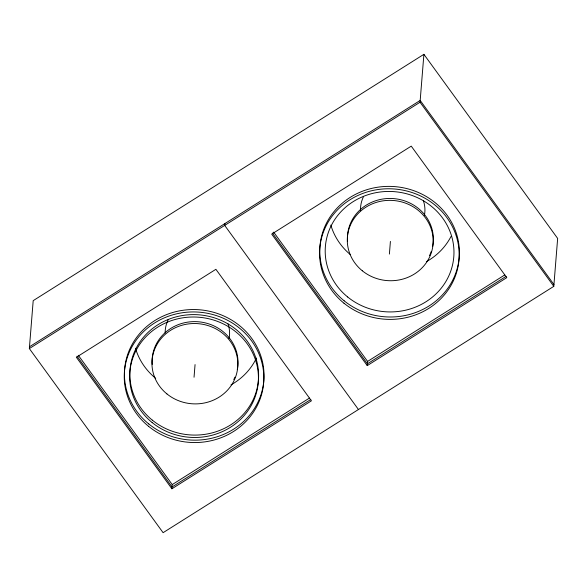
<?xml version="1.0" encoding="UTF-8"?>
<svg xmlns="http://www.w3.org/2000/svg" width="587" height="587" viewBox="0 0 587 587"><rect width="100%" height="100%" fill="white"/><g stroke="black" fill="none" stroke-linecap="round" stroke-linejoin="round"><path stroke-width="0.88" d="M29.35 348.568L33.202 300.647L423.902 54.32L557.65 238.432L553.798 286.353L163.098 532.68L29.35 348.568L420.043 102.241L423.902 54.32M171.903 488.78L76.361 357.278L215.899 269.301L311.433 400.811L171.903 488.78L172.24 484.591L78.313 355.296M194.04 377.243L195.06 364.586M224.843 223.61L224.696 225.401L358.444 409.513M367.249 365.62L271.708 234.11L411.245 146.134L506.779 277.644L367.249 365.62L367.587 361.431L273.659 232.136M389.394 254.083L390.406 241.418M29.497 346.77L420.189 100.443L553.937 284.556M172.24 484.591L309.444 398.081M367.587 361.431L504.791 274.921M310.802 399.505L172.042 486.99L77.044 356.214M506.148 276.338L367.389 363.823L272.39 233.054M420.043 102.241L553.798 286.353M360.55 210.77A32.226 30.128 4.6 0 1 363.287 197.122M423.41 200.776A32.226 30.128 4.6 0 1 424.394 215.517M451.007 236.473A64.409 60.212 4.6 0 1 426.353 261.692M350.351 254.597A64.409 60.212 4.6 0 1 330.833 225.07M431.218 251.544A42.968 40.173 4.6 0 1 429.523 255.616M347.57 241.294A42.968 40.173 4.6 0 1 392.718 198.538A42.968 40.173 4.6 0 1 432.612 246.467M165.167 333.056A32.226 30.128 4.6 0 1 168.33 319.497M228.064 323.936A32.226 30.128 4.6 0 1 229.047 338.677M256.438 358.07A64.409 60.212 4.6 0 1 231.007 384.852M155.702 378.336A64.409 60.212 4.6 0 1 135.487 348.238M234.91 377.177A42.968 40.173 4.6 0 1 233.78 379.562M152.216 364.461A42.968 40.173 4.6 0 1 197.371 321.705A42.968 40.173 4.6 0 1 237.265 369.627M152.143 422.559A64.409 60.212 4.6 0 0 257.326 388.968A64.409 60.212 4.6 0 0 172.659 320.216A64.409 60.212 4.6 0 0 152.143 422.559M148.621 426.367A69.824 65.274 4.6 0 0 262.653 389.951A69.824 65.274 4.6 0 0 170.861 315.417A69.824 65.274 4.6 0 0 148.621 426.367M343.967 303.208A69.824 65.274 4.6 0 0 457.999 266.792A69.824 65.274 4.6 0 0 366.207 192.25A69.824 65.274 4.6 0 0 343.967 303.208M344.158 300.808A69.824 65.274 4.6 0 0 458.19 264.392A69.824 65.274 4.6 0 0 366.398 189.858A69.824 65.274 4.6 0 0 344.158 300.808M347.68 297A64.409 60.212 4.6 0 0 452.871 263.409A64.409 60.212 4.6 0 0 368.196 194.657A64.409 60.212 4.6 0 0 347.68 297M362.289 270.776A42.968 40.173 4.6 0 0 432.458 248.367A42.968 40.173 4.6 0 0 375.974 202.493A42.968 40.173 4.6 0 0 362.289 270.776M148.812 423.975A69.824 65.274 4.6 0 0 262.844 387.559A69.824 65.274 4.6 0 0 171.052 313.018A69.824 65.274 4.6 0 0 148.812 423.975M152.334 420.16A64.409 60.212 4.6 0 0 257.517 386.569A64.409 60.212 4.6 0 0 172.849 317.816A64.409 60.212 4.6 0 0 152.334 420.16M166.943 393.936A42.968 40.173 4.6 0 0 237.111 371.527A42.968 40.173 4.6 0 0 180.627 325.66A42.968 40.173 4.6 0 0 166.943 393.936"/></g></svg>
